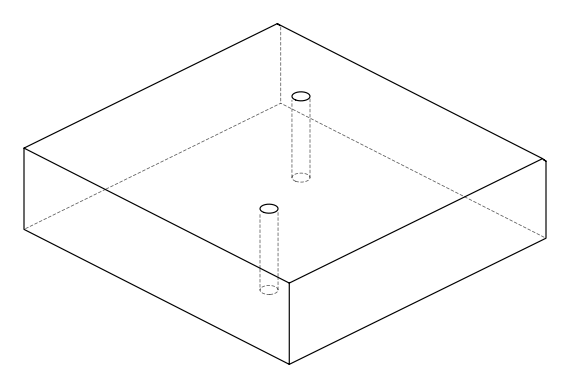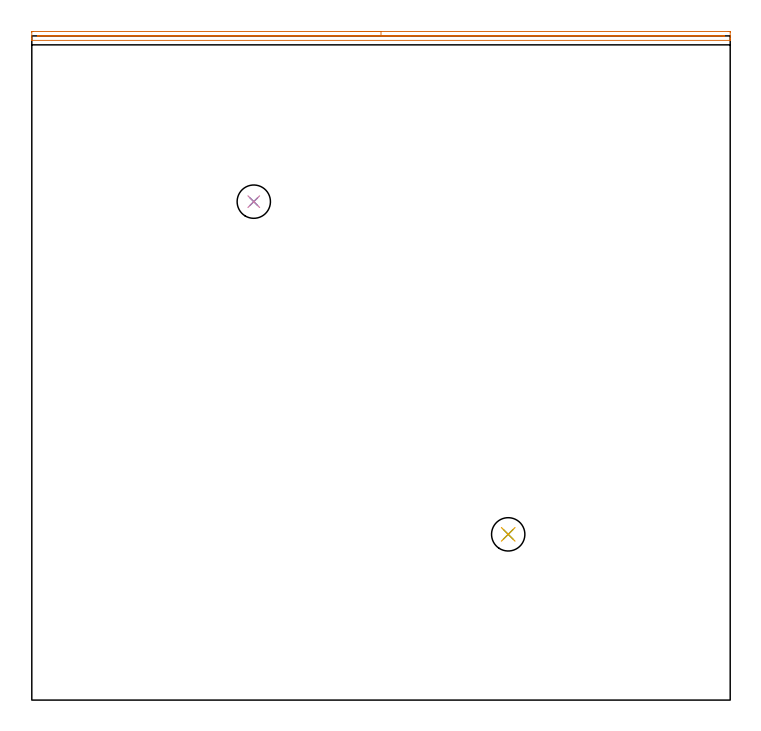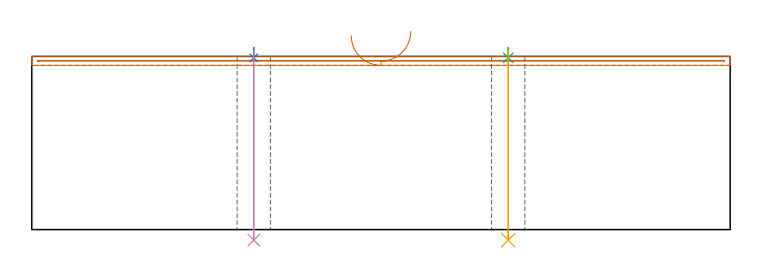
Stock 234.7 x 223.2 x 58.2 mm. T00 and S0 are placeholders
(PLAN: 5 operations, 2 tool changes, 4.5 min)
(1 AREA_MILL | FG_CHAMFER_SURFACE | UGT0205_001 | 3.89 min | 1059 mm3)
(2 SPOT_DRILL | STEP1HOLE | NXT0321_9005460120000 | 0.03 min | 1 mm3)
(3 SPOT_DRILL_1 | STEP1HOLE_1 | NXT0321_9005460120000 | 0.03 min | 1 mm3)
(4 DRILL_THROUGH_HOLE_INTO_CENTER | STEP1HOLE | NXT0301_083 | 0.26 min | 5724 mm3)
(5 DRILL_THROUGH_HOLE_INTO_CENTER_1 | STEP1HOLE_1 | NXT0301_083 | 0.26 min | 5724 mm3)
(TOOL UGT0205_001 | Chamfer Mill 20 x 3 x 45 deg. | D20 FL50 Z2)
(TOOL NXT0321_9005460120000 | NC Spot Drill, 142deg, 12mm, Carbide, Uncoated | D12 PA142 FL30 Z2)
(TOOL NXT0301_083 | Carbide Drill 11.2mm [860.1-1120-056A1-MM 2214] | D11.2 PA140 FL72 Z2)
(OP 1 AREA_MILL)
G17 G21 G94 G90
T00 M6
G54
G17 G0 G90 X107.35 Y224.7 S1061 M3
G43 Z68.2 H0
Z65.2
G94 G1 X107.388 Z64.328 F250.
X107.502 Z63.464
X107.691 Z62.612
X107.953 Z61.78
X108.287 Z60.974
X108.69 Z60.2
X109.158 Z59.464
X109.69 Z58.772
X110.279 Z58.129
X110.922 Z57.54
X111.614 Z57.009
X112.35 Z56.54
X113.124 Z56.137
X113.93 Z55.803
X114.762 Z55.541
X115.613 Z55.352
X116.478 Z55.238
X117.35 Z55.2
X234.067
X234.211 Y224.699 Z55.201
X234.698 Y224.691 Z55.205
X234.7 Y224.462 Z55.435
Y223.2 Z56.695
Y222.46 Z57.44
Y222.203 Z57.696
Y221.767 Z58.125
X234.69 Y221.703 Z58.188
X234.515 Y221.7 Z58.2
X0.185
X0.01 Y221.703 Z58.188
X0.007 Y221.764 Z58.127
X0. Y222.203 Z57.696
Y222.46 Z57.439
Y223.2 Z56.695
Y224.462 Z55.435
X0.002 Y224.691 Z55.205
X0.49 Y224.7 Z55.2
X117.35
Y223.286 Z56.614
X232.364 Y223.285 Z56.615
X232.536 Y223.282 Z56.618
X232.649 Y223.279 Z56.621
X232.691 Y223.272 Z56.628
X232.693 Y223.259 Z56.641
X232.695 Y223.2 Z56.7
X232.693 Y223.148 Z56.752
X232.691 Y223.128 Z56.772
X232.621 Y223.121 Z56.779
X232.45 Y223.116 Z56.784
X232.364 Y223.115 Z56.785
X2.335
X2.164 Y223.118 Z56.782
X2.051 Y223.121 Z56.779
X2.009 Y223.128 Z56.772
X2.007 Y223.141 Z56.759
X2.005 Y223.2 Z56.7
X2.007 Y223.252 Z56.648
X2.009 Y223.273 Z56.627
X2.079 Y223.279 Z56.621
X2.25 Y223.284 Z56.616
X2.336 Y223.285 Z56.615
X117.35 Y223.286 Z56.614
X118.222 Z56.652
X119.086 Z56.766
X119.938 Z56.955
X120.77 Z57.217
X121.576 Z57.551
X122.35 Z57.954
X123.086 Z58.423
X123.778 Z58.954
X124.421 Z59.543
X125.01 Z60.186
X125.541 Z60.878
X126.01 Z61.614
X126.413 Z62.388
X126.747 Z63.194
X127.009 Z64.026
X127.198 Z64.878
X127.312 Z65.743
X127.35 Z66.614
G0 Z68.2
M5
M2
(OP 2 SPOT_DRILL)
G17 G21 G94 G90
T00 M6
G54
G17 G0 G90 X74.6 Y167.5 S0 M3
G43 Z68.2 H0
G94 G81 G98 Z57.718 F250. R61.2
G80
M5
M2
(OP 3 SPOT_DRILL_1)
G17 G21 G94 G90
T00 M6
G54
G17 G0 G90 X160.1 Y55.7 S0 M3
G43 Z68.2 H0
G94 G81 G98 Z57.718 F250. R61.2
G80
M5
M2
(OP 4 DRILL_THROUGH_HOLE_INTO_CENTER)
G17 G21 G94 G90
T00 M6
G54
G17 G0 G90 X74.6 Y167.5 S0 M3
G43 Z68.2 H1
G94 G73 G98 Z-3.538 F250. Q10.29 R60.2
G80
M5
M2
(OP 5 DRILL_THROUGH_HOLE_INTO_CENTER_1)
G17 G21 G94 G90
T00 M6
G54
G17 G0 G90 X160.1 Y55.7 S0 M3
G43 Z68.2 H1
G94 G73 G98 Z-3.538 F250. Q10.29 R60.2
G80
M5
M2
